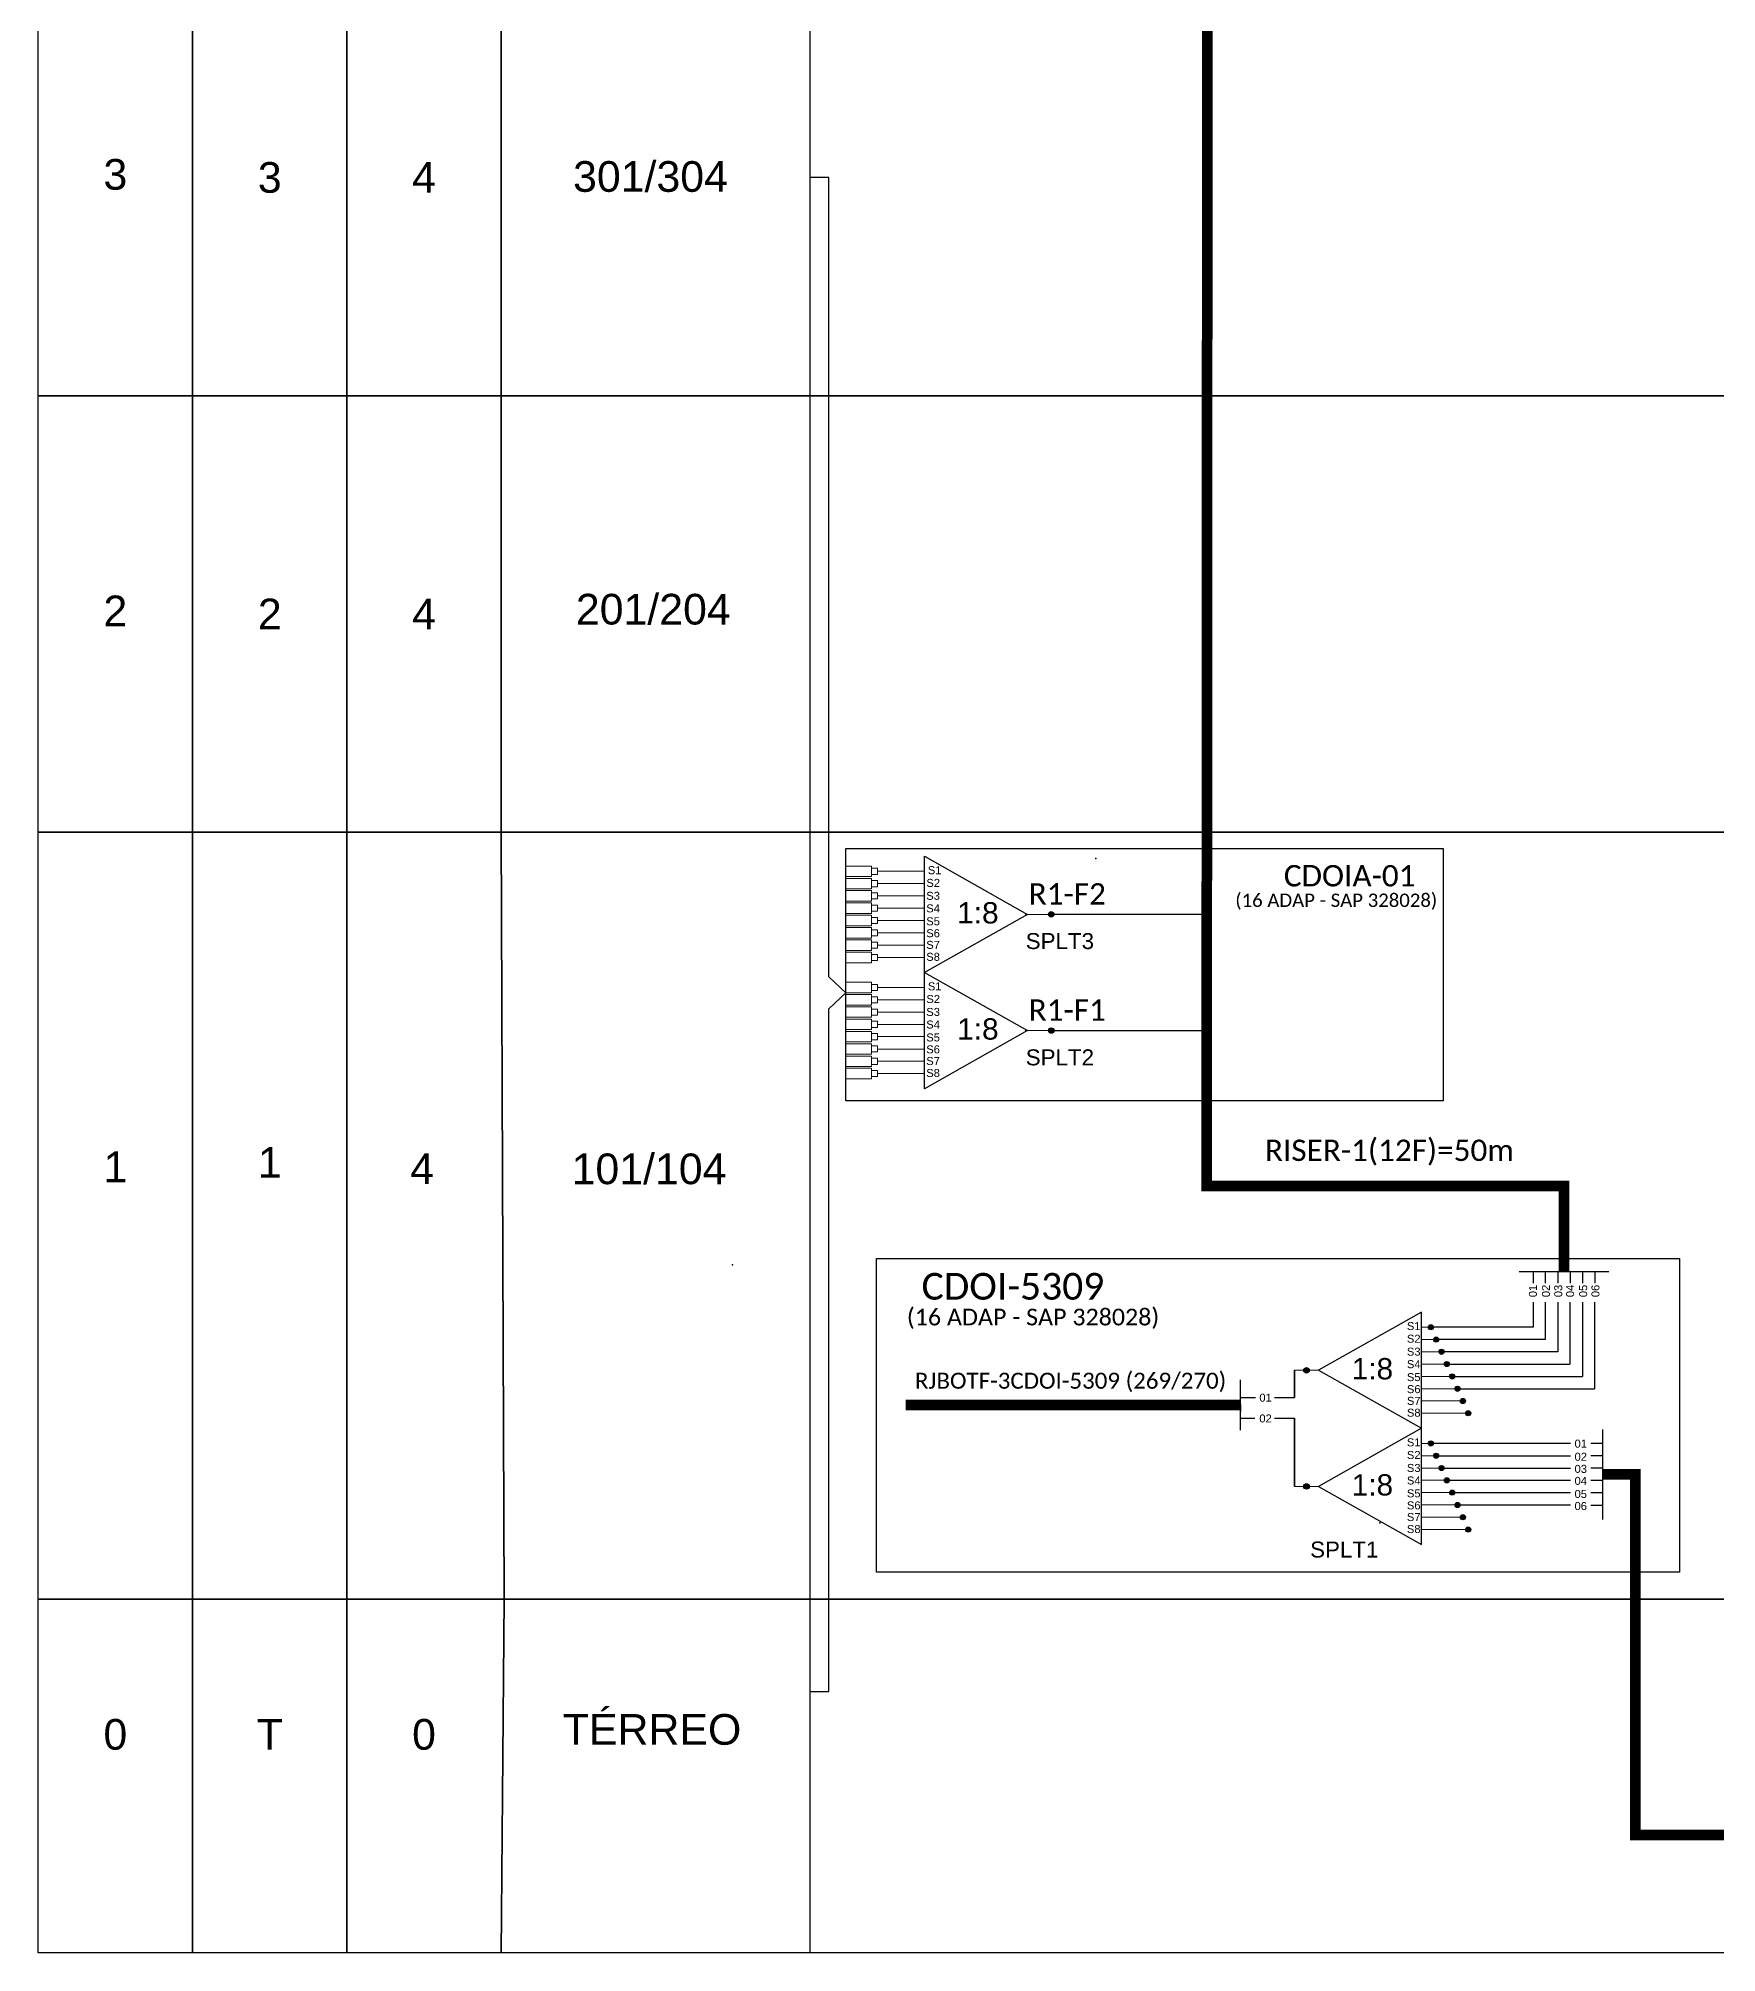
# Model space of a CAD drawing. Header units: millimetres. Extents: x 685560 to 956314, y 7459598 to 7518998.
# Drawn here: x 931847 to 944436, y 7472873 to 7487230 of the extents above; entities that cross this region are included whole.
import ezdxf
from ezdxf.enums import TextEntityAlignment as Align

# ---------------------------------------------------------------- set-up
doc = ezdxf.new("R2010")
doc.units = ezdxf.units.MM
doc.header["$LTSCALE"] = 3
doc.styles.add('ARIAL', font='')
doc.styles.add('WMF-Calibri0', font='')
doc.styles.get('ARIAL').set_extended_font_data('Arial')
doc.styles.get('WMF-Calibri0').set_extended_font_data('Calibri')

# ---------------------------------------------------------------- blocks, each defined once
blk = doc.blocks.new('A$C415C251F')
at = {"color": 3}
blk.add_point((0, 0), dxfattribs=at)
blk = doc.blocks.new('LEG_CDOIA8_C-SPLT_ESQ')
at = {"color": 3, "extrusion": (0, 0, -1), "xscale": -1, "zscale": -1}
blk.add_blockref('A$C415C251F', (0, 0), dxfattribs=at)
at = {"color": 1, "style": 'WMF-Calibri0', "flags": 4}
blk.add_attdef('CDO', (21.44, -2.61), '', height=2, dxfattribs=at)
blk.add_attdef('MODELO', text='', height=1.5, dxfattribs=at).set_placement((22.54, -4.54), align=Align.CENTER)
at = {"style": 'ARIAL', "flags": 4}
blk.add_attdef('SPLITAGEM', text='', height=1.5, dxfattribs=at).set_placement((18.61, -12.59), align=Align.CENTER)
blk = doc.blocks.new('SPLITTER_')
blk.add_point((0, 0))
at = {"style": 'ARIAL', "flags": 4}
blk.add_attdef('SPLT', (0, -3.26), '', height=1.5, dxfattribs=at)
blk = doc.blocks.new('SPLT_1-8_SC-APC_ESQ')
at = {"color": 3, "lineweight": 0}
for points in [[(2.41, -3.02), (0, -3.02)], [(2.41, -3.02), (2.41, -4)], [(2.99, -3.51), (7.37, -3.51)], [(2.41, -4), (0, -4)], [(2.41, -4.17), (0, -4.17)], [(2.41, -5.16), (0, -5.16)], [(2.41, -5.32), (0, -5.32)], [(2.41, -4.17), (2.41, -5.16)], [(2.41, -5.32), (2.41, -6.31)], [(7.37, -4.66), (2.99, -4.66)], [(2.41, -6.31), (0, -6.31)], [(2.41, -6.48), (0, -6.48)], [(2.41, -6.48), (2.41, -7.46)], [(7.37, -5.82), (2.99, -5.82)], [(7.37, -6.97), (2.99, -6.97)], [(2.41, -7.46), (0, -7.46)], [(2.41, -7.63), (0, -7.63)], [(2.41, -8.62), (0, -8.62)], [(2.41, -8.78), (0, -8.78)], [(2.41, -7.63), (2.41, -8.62)], [(2.41, -8.78), (2.41, -9.77)], [(7.37, -8.12), (2.99, -8.12)], [(2.41, -9.77), (0, -9.77)], [(2.41, -9.94), (0, -9.94)], [(2.41, -9.94), (2.41, -10.92)], [(7.37, -9.28), (2.99, -9.28)], [(7.37, -10.43), (2.99, -10.43)], [(2.41, -10.92), (0, -10.92)], [(2.41, -11.09), (0, -11.09)], [(2.41, -12.08), (0, -12.08)], [(2.41, -11.09), (2.41, -12.08)], [(7.37, -11.58), (2.99, -11.58)]]:
    blk.add_lwpolyline(points, dxfattribs=at)
for points in [[(2.99, -3.22), (2.41, -3.22), (2.41, -3.8), (2.99, -3.8)], [(2.99, -4.38), (2.41, -4.38), (2.41, -4.95), (2.99, -4.95)], [(2.99, -5.53), (2.41, -5.53), (2.41, -6.1), (2.99, -6.1)], [(2.99, -6.68), (2.41, -6.68), (2.41, -7.26), (2.99, -7.26)], [(2.99, -7.84), (2.41, -7.84), (2.41, -8.41), (2.99, -8.41)], [(2.99, -8.99), (2.41, -8.99), (2.41, -9.56), (2.99, -9.56)], [(2.99, -10.14), (2.41, -10.14), (2.41, -10.72), (2.99, -10.72)], [(2.99, -11.3), (2.41, -11.3), (2.41, -11.87), (2.99, -11.87)]]:
    blk.add_lwpolyline(points, close=True, dxfattribs=at)
at = {"color": 1}
blk.add_lwpolyline([(7.37, -2.1), (17.04, -7.55), (7.37, -13), (7.37, -2.1)], dxfattribs=at)
at = {"color": 1, "lineweight": 0}
blk.add_lwpolyline([(17.04, -7.55), (19.26, -7.55)], dxfattribs=at)
at = {"color": 1, "style": 'ARIAL'}
for s, height, p in [('S1', 0.75, (7.7, -3.78)), ('S2', 0.75, (7.56, -4.97)), ('S3', 0.75, (7.55, -6.18)), ('S4', 0.75, (7.55, -7.36)), ('1:8', 2, (10.45, -8.4)), ('S5', 0.75, (7.55, -8.57)), ('S6', 0.75, (7.55, -9.69)), ('S7', 0.75, (7.55, -10.78)), ('S8', 0.75, (7.55, -11.9))]:
    blk.add_text(s, height=height, dxfattribs=at).set_placement(p)

msp = doc.modelspace()

# ---------------------------------------------------------------- hatches: boundary and pattern name
h = msp.add_hatch(color=3)
h.dxf.hatch_style = 1
edge = h.paths.add_edge_path()
edge.add_arc((939444, 7480661), 20.5, 0, 360)
h = msp.add_hatch(color=3)
h.dxf.hatch_style = 1
edge = h.paths.add_edge_path()
edge.add_arc((939444, 7479789), 20.5, 0, 360)
h = msp.add_hatch(color=3)
h.dxf.hatch_style = 1
edge = h.paths.add_edge_path()
edge.add_arc((942292, 7477564), 19.3, 0, 360)
h = msp.add_hatch(color=3)
h.dxf.hatch_style = 1
edge = h.paths.add_edge_path()
edge.add_arc((942332, 7477472), 19.3, 0, 360)
h = msp.add_hatch(color=3)
h.dxf.hatch_style = 1
edge = h.paths.add_edge_path()
edge.add_arc((942372, 7477380), 19.3, 0, 360)
h = msp.add_hatch(color=3)
h.dxf.hatch_style = 1
edge = h.paths.add_edge_path()
edge.add_arc((941359, 7477241), 20.5, 0, 360)
h = msp.add_hatch(color=3)
h.dxf.hatch_style = 1
edge = h.paths.add_edge_path()
edge.add_arc((942412, 7477288), 19.3, 0, 360)
h = msp.add_hatch(color=3)
h.dxf.hatch_style = 1
edge = h.paths.add_edge_path()
edge.add_arc((942452, 7477195), 19.3, 0, 360)
h = msp.add_hatch(color=3)
h.dxf.hatch_style = 1
edge = h.paths.add_edge_path()
edge.add_arc((942492, 7477103), 19.3, 0, 360)
h = msp.add_hatch(color=3)
h.dxf.hatch_style = 1
edge = h.paths.add_edge_path()
edge.add_arc((942532, 7477011), 19.3, 0, 360)
h = msp.add_hatch(color=3)
h.dxf.hatch_style = 1
edge = h.paths.add_edge_path()
edge.add_arc((942572, 7476919), 19.3, 0, 360)
h = msp.add_hatch(color=3)
h.dxf.hatch_style = 1
edge = h.paths.add_edge_path()
edge.add_arc((942292, 7476693), 19.3, 0, 360)
h = msp.add_hatch(color=3)
h.dxf.hatch_style = 1
edge = h.paths.add_edge_path()
edge.add_arc((942332, 7476600), 19.3, 0, 360)
h = msp.add_hatch(color=3)
h.dxf.hatch_style = 1
edge = h.paths.add_edge_path()
edge.add_arc((942372, 7476508), 19.3, 0, 360)
h = msp.add_hatch(color=3)
h.dxf.hatch_style = 1
edge = h.paths.add_edge_path()
edge.add_arc((941359, 7476370), 20.5, 0, 360)
h = msp.add_hatch(color=3)
h.dxf.hatch_style = 1
edge = h.paths.add_edge_path()
edge.add_arc((942412, 7476416), 19.3, 0, 360)
h = msp.add_hatch(color=3)
h.dxf.hatch_style = 1
edge = h.paths.add_edge_path()
edge.add_arc((942452, 7476324), 19.3, 0, 360)
h = msp.add_hatch(color=3)
h.dxf.hatch_style = 1
edge = h.paths.add_edge_path()
edge.add_arc((942492, 7476231), 19.3, 0, 360)
h = msp.add_hatch(color=3)
h.dxf.hatch_style = 1
edge = h.paths.add_edge_path()
edge.add_arc((942532, 7476139), 19.3, 0, 360)
h = msp.add_hatch(color=3)
h.dxf.hatch_style = 1
edge = h.paths.add_edge_path()
edge.add_arc((942572, 7476047), 19.3, 0, 360)

# ---------------------------------------------------------------- linework, layer by layer
at = {"color": 5, "const_width": 80}
msp.add_lwpolyline([(943290, 7477983), (943290, 7478624), (940610, 7478624), (940625, 7502971)], dxfattribs=at)
for points in [[(931847, 7487824), (933004, 7487824), (933004, 7484550), (931847, 7484550)], [(933004, 7487824), (934161, 7487824), (934161, 7484550), (933004, 7484550)], [(934161, 7487824), (950591, 7487824), (950591, 7484550), (934161, 7484550)], [(934161, 7487824), (935319, 7487824), (935319, 7484550), (934161, 7484550)], [(935319, 7487824), (937633, 7487824), (937633, 7484550), (935319, 7484550)], [(931847, 7484550), (933004, 7484550), (933004, 7481276), (931847, 7481276)], [(933004, 7484550), (934161, 7484550), (934161, 7481276), (933004, 7481276)], [(934161, 7484550), (950591, 7484550), (950591, 7481276), (934161, 7481276)], [(934161, 7484550), (935319, 7484550), (935319, 7481276), (934161, 7481276)], [(935319, 7484550), (937633, 7484550), (937633, 7481276), (935319, 7481276)], [(931847, 7481276), (933004, 7481276), (933004, 7475524), (931847, 7475524)], [(933004, 7481276), (934161, 7481276), (934161, 7475524), (933004, 7475524)], [(934161, 7481276), (950591, 7481276), (950591, 7475524), (934161, 7475524)], [(934161, 7481276), (935319, 7481276), (935341, 7475524), (934161, 7475524)], [(935319, 7481276), (937633, 7481276), (937633, 7475524), (935341, 7475524)], [(931847, 7475524), (933004, 7475524), (933004, 7472873), (931847, 7472873)], [(933004, 7475524), (934161, 7475524), (934161, 7472873), (933004, 7472873)], [(934161, 7475524), (950591, 7475524), (950591, 7472873), (934161, 7472873)], [(934161, 7475524), (935341, 7475524), (935319, 7472873), (934161, 7472873)], [(935341, 7475524), (937633, 7475524), (937633, 7472873), (935319, 7472873)]]:
    msp.add_lwpolyline(points, close=True)
at = {"color": 3}
for points in [[(937777, 7480193), (937777, 7486187), (937633, 7486187)], [(937633, 7474832), (937777, 7474832), (937777, 7479952), (937903, 7480072), (937777, 7480193), (937777, 7480193)], [(941270, 7477038), (941270, 7477241), (941270, 7477241)]]:
    msp.add_lwpolyline(points, dxfattribs=at)
at = {"color": 1}
msp.add_lwpolyline([(937903, 7481154), (942385, 7481154), (942385, 7479262), (937903, 7479262)], close=True, dxfattribs=at)
at = {"color": 5}
for points in [[(939444, 7480661), (940625, 7480661)], [(939444, 7479789), (940625, 7479789)], [(942953, 7477983), (943627, 7477983)], [(943058, 7477983), (943058, 7477895)], [(943150, 7477983), (943150, 7477895)], [(943243, 7477983), (943243, 7477895)], [(943337, 7477983), (943337, 7477895)], [(943429, 7477983), (943429, 7477895)], [(943522, 7477983), (943522, 7477895)], [(943058, 7477751), (943058, 7477564), (942292, 7477564)], [(943150, 7477751), (943150, 7477472), (942332, 7477472)], [(943243, 7477751), (943243, 7477380), (942372, 7477380)], [(943335, 7477751), (943335, 7477288), (943335, 7477288)], [(943428, 7477751), (943428, 7477195), (943428, 7477195)], [(943520, 7477751), (943520, 7477103)], [(942412, 7477288), (943335, 7477288)], [(942452, 7477195), (943428, 7477195)], [(942492, 7477103), (943520, 7477103)]]:
    msp.add_lwpolyline(points, dxfattribs=at)
at = {"color": 1, "linetype": 'Continuous'}
msp.add_lwpolyline([(938134, 7478080), (944156, 7478080), (944156, 7475727), (938134, 7475727)], close=True, dxfattribs=at)
at = {"color": 1}
for points in [[(942221, 7477677), (941448, 7477241), (942221, 7476806), (942221, 7477677)], [(940865, 7476793), (940865, 7477170)], [(942221, 7476806), (941448, 7476370), (942221, 7475934), (942221, 7476806)]]:
    msp.add_lwpolyline(points, dxfattribs=at)
at = {"color": 3, "lineweight": 0}
for points in [[(942292, 7477564), (942221, 7477564)], [(942221, 7477472), (942332, 7477472)], [(942221, 7477380), (942372, 7477380)], [(942221, 7477288), (942412, 7477288)], [(942221, 7477195), (942452, 7477195)], [(942221, 7477103), (942492, 7477103)], [(942221, 7477011), (942532, 7477011)], [(942221, 7476919), (942572, 7476919)], [(942292, 7476693), (942221, 7476693)], [(942221, 7476600), (942332, 7476600)], [(942221, 7476508), (942372, 7476508)], [(942221, 7476416), (942412, 7476416)], [(942221, 7476324), (942452, 7476324)], [(942221, 7476231), (942492, 7476231)], [(942221, 7476139), (942532, 7476139)], [(942221, 7476047), (942572, 7476047)]]:
    msp.add_lwpolyline(points, dxfattribs=at)
at = {"color": 1, "lineweight": 0}
for points in [[(941448, 7477241), (941270, 7477241)], [(941448, 7476370), (941270, 7476370)]]:
    msp.add_lwpolyline(points, dxfattribs=at)
at = {"color": 3, "linetype": 'Continuous'}
for points in [[(941270, 7477241), (941270, 7477038)], [(940865, 7477038), (940977, 7477038)], [(941119, 7477038), (941270, 7477038)]]:
    msp.add_lwpolyline(points, dxfattribs=at)
at = {"color": 1, "const_width": 80}
msp.add_lwpolyline([(938352, 7476982), (940865, 7476982)], dxfattribs=at)
msp.add_lwpolyline([(940865, 7476985), (940865, 7476931)])
at = {"color": 2, "linetype": 'Continuous'}
for points in [[(940865, 7476882), (940972, 7476882)], [(941119, 7476882), (941270, 7476882)], [(941270, 7476882), (941270, 7476370)], [(941270, 7476370), (941270, 7476882)]]:
    msp.add_lwpolyline(points, dxfattribs=at)
at = {"color": 6}
for points in [[(943579, 7476798), (943579, 7476123)], [(943338, 7476693), (943058, 7476693), (942292, 7476693)], [(943579, 7476693), (943491, 7476693)], [(942332, 7476600), (943338, 7476600)], [(942372, 7476508), (943338, 7476508)], [(943579, 7476600), (943491, 7476600)], [(943579, 7476507), (943491, 7476507)], [(942412, 7476416), (943338, 7476416)], [(943579, 7476414), (943491, 7476414)], [(942452, 7476324), (943338, 7476324)], [(942492, 7476231), (943338, 7476231)], [(943579, 7476321), (943491, 7476321)], [(943579, 7476228), (943491, 7476228)]]:
    msp.add_lwpolyline(points, dxfattribs=at)
at = {"color": 6, "const_width": 80}
msp.add_lwpolyline([(943579, 7476460), (943825, 7476460), (943825, 7473757), (947695, 7473757)], dxfattribs=at)
at = {"color": 3}
for centre, radius in [((939444, 7480661), 20.5), ((939444, 7479789), 20.5), ((942292, 7477564), 19.3), ((942332, 7477472), 19.3), ((942372, 7477380), 19.3), ((941359, 7477241), 20.5), ((942412, 7477288), 19.3), ((942452, 7477195), 19.3), ((942492, 7477103), 19.3), ((942532, 7477011), 19.3), ((942572, 7476919), 19.3), ((942292, 7476693), 19.3), ((942332, 7476600), 19.3), ((942372, 7476508), 19.3), ((941359, 7476370), 20.5), ((942412, 7476416), 19.3), ((942452, 7476324), 19.3), ((942492, 7476231), 19.3), ((942532, 7476139), 19.3), ((942572, 7476047), 19.3)]:
    msp.add_circle(centre, radius, dxfattribs=at)

# ---------------------------------------------------------------- block references
at = {"xscale": 80.00000000001819, "yscale": 79.99999999992724, "zscale": 80}
for p in [(937903, 7481264), (937903, 7480393)]:
    msp.add_blockref('SPLT_1-8_SC-APC_ESQ', p, dxfattribs=at)
at = {"color": 3}
ref = msp.add_blockref('LEG_CDOIA8_C-SPLT_ESQ', (939779, 7481079), dxfattribs=dict(at, xscale=80.00000000001819, yscale=79.99999999992724, zscale=80))
ref.add_attrib('CDO', 'CDOIA-01', (941189, 7480870), dxfattribs={"color": 1, "height": 160, "style": 'WMF-Calibri0'})
ref.add_attrib('MODELO', '(16 ADAP - SAP 328028)', dxfattribs={"color": 1, "height": 100, "style": 'WMF-Calibri0'}).set_placement((941582, 7480716), align=Align.CENTER)
ref = msp.add_blockref('SPLITTER_', (939253, 7480661), dxfattribs=dict(xscale=80.00000000001819, yscale=79.99999999992724, zscale=80))
ref.add_attrib('SPLT', 'SPLT3', (939253, 7480400), dxfattribs={"height": 120, "style": 'ARIAL'})
ref = msp.add_blockref('SPLITTER_', (939253, 7479789), dxfattribs=dict(xscale=80.00000000001819, yscale=79.99999999992724, zscale=80))
ref.add_attrib('SPLT', 'SPLT2', (939253, 7479528), dxfattribs={"height": 120, "style": 'ARIAL'})
ref = msp.add_blockref('LEG_CDOIA8_C-SPLT_ESQ', (937053, 7478032), dxfattribs=dict(at, xscale=100, yscale=100, zscale=100))
ref.add_attrib('CDO', 'CDOI-5309', (938472, 7477771), dxfattribs={"color": 1, "height": 200, "style": 'WMF-Calibri0'})
ref.add_attrib('MODELO', '(16 ADAP - SAP 328028)', dxfattribs={"color": 1, "height": 125, "style": 'WMF-Calibri0'}).set_placement((939308, 7477578), align=Align.CENTER)
ref = msp.add_blockref('SPLITTER_', (941908, 7476097), dxfattribs=dict(xscale=-80.00000000001819, yscale=79.99999999992724, zscale=80))
ref.add_attrib('SPLT', 'SPLT1', (941386, 7475837), dxfattribs={"height": 120, "style": 'ARIAL'})

# ---------------------------------------------------------------- texts
at = {"style": 'ARIAL'}
for s, p in [('301/304', (935858, 7486079)), ('201/204', (935879, 7482834)), ('101/104', (935847, 7478637)), ('TÉRREO', (935781, 7474433))]:
    msp.add_text(s, height=230, dxfattribs=at).set_placement(p)
at = {"color": 5, "style": 'WMF-Calibri0'}
for s, p in [('R1-F2', (939275, 7480734)), ('R1-F1', (939275, 7479863)), ('RISER-1(12F)=50m', (941047, 7478811))]:
    msp.add_text(s, height=160, dxfattribs=at).set_placement(p)
at = {"style": 'ARIAL'}
for s, p in [('01', (943057, 7477836)), ('02', (943155, 7477836)), ('03', (943247, 7477836)), ('04', (943336, 7477836)), ('05', (943434, 7477836)), ('06', (943526, 7477836))]:
    msp.add_text(s, height=60, rotation=90, dxfattribs=at).set_placement(p, align=Align.MIDDLE_CENTER)
at = {"color": 1}
for s, height, style, p in [('S1', 60, 'ARIAL', (942112, 7477543)), ('S2', 60, 'ARIAL', (942112, 7477448)), ('S3', 60, 'ARIAL', (942112, 7477351)), ('RJBOTF-3CDOI-5309 (269/270)', 120, 'WMF-Calibri0', (938422, 7477103)), ('1:8', 160, 'ARIAL', (941698, 7477173)), ('S4', 60, 'ARIAL', (942112, 7477257)), ('S5', 60, 'ARIAL', (942112, 7477160)), ('S6', 60, 'ARIAL', (942112, 7477070)), ('S7', 60, 'ARIAL', (942112, 7476982)), ('S8', 60, 'ARIAL', (942112, 7476893)), ('S1', 60, 'ARIAL', (942112, 7476671)), ('S2', 60, 'ARIAL', (942112, 7476576)), ('S3', 60, 'ARIAL', (942112, 7476479)), ('1:8', 160, 'ARIAL', (941698, 7476302)), ('S4', 60, 'ARIAL', (942112, 7476385)), ('S5', 60, 'ARIAL', (942112, 7476288)), ('S6', 60, 'ARIAL', (942112, 7476198)), ('S7', 60, 'ARIAL', (942112, 7476111)), ('S8', 60, 'ARIAL', (942112, 7476021))]:
    msp.add_text(s, height=height, dxfattribs=dict(at, style=style)).set_placement(p)
at = {"style": 'ARIAL'}
for s, p in [('01', (941052, 7477036)), ('02', (941052, 7476880)), ('01', (943416, 7476691)), ('02', (943416, 7476593)), ('03', (943416, 7476502)), ('04', (943416, 7476412)), ('05', (943416, 7476314)), ('06', (943416, 7476223))]:
    msp.add_text(s, height=60, dxfattribs=at).set_placement(p, align=Align.MIDDLE_CENTER)
at = {"style": 'ARIAL', "flags": 12}
for tag, p in [('3', (932425, 7486210)), ('3', (933583, 7486187)), ('4', (934740, 7486188)), ('2', (932425, 7482936)), ('2', (933583, 7482913)), ('4', (934740, 7482913)), ('1', (932425, 7478767)), ('1', (933583, 7478800)), ('4', (934726, 7478754)), ('0', (932425, 7474511)), ('0', (934740, 7474511)), ('T', (933583, 7474511))]:
    msp.add_attdef(tag, text='XX', height=230, dxfattribs=at).set_placement(p, align=Align.MIDDLE_CENTER)

doc.saveas('drawing.dxf')
